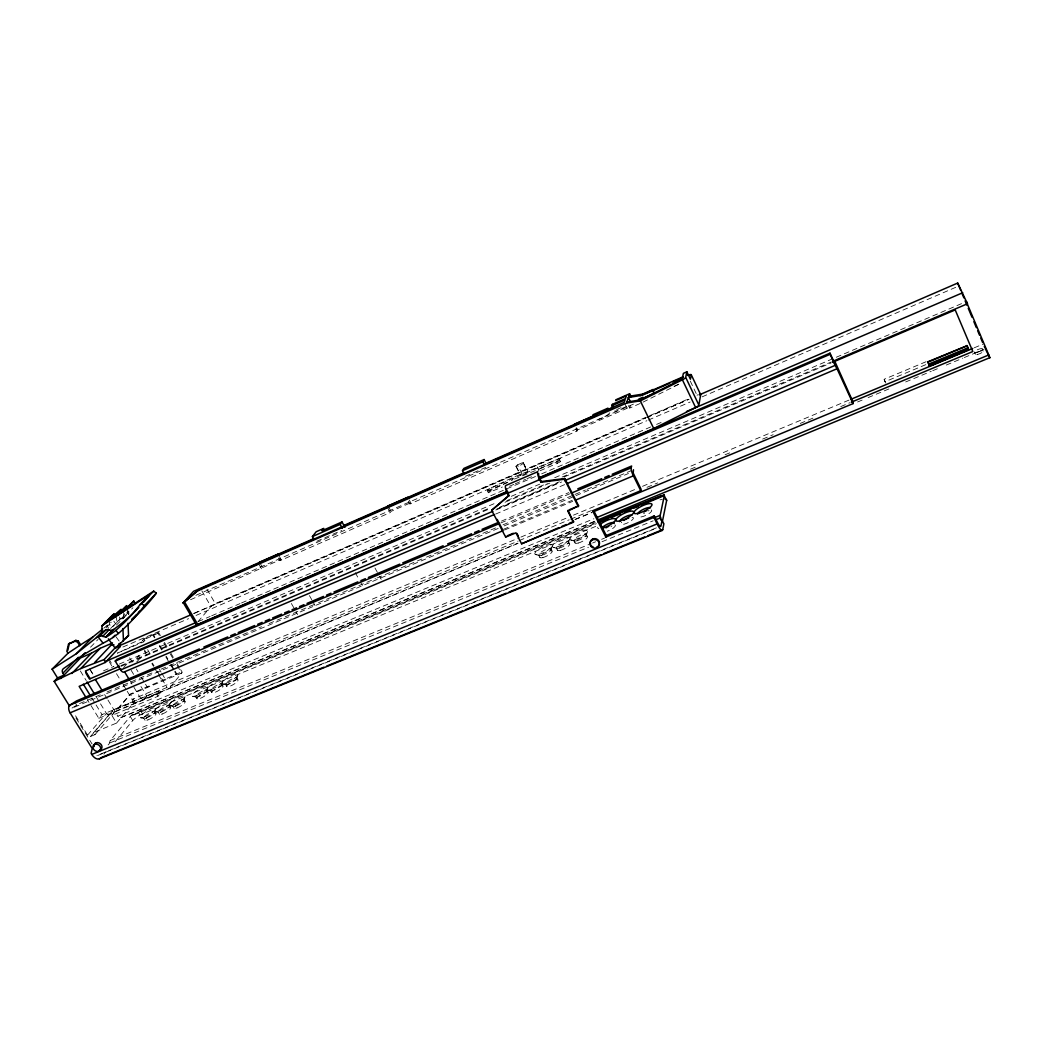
<?xml version="1.0" encoding="UTF-8"?>
<svg xmlns="http://www.w3.org/2000/svg" width="1042" height="1042" viewBox="0 0 1042 1042"><rect width="100%" height="100%" fill="white"/><g stroke="black" fill="none" stroke-linecap="round" stroke-linejoin="round"><path stroke-width="0.75" stroke-dasharray="5 3.75" d="M108.094 744.926A10.55 2.475 -31.7 0 0 109.123 743.832L110.218 740.484L130.263 716.492A10.173 2.345 -31.2 0 1 131.526 715.203L595.112 523.462M154.88 712.012L155.87 708.664M169.39 706.033L170.393 702.673M184.017 700.003L185.033 696.642M206.98 690.546L208.009 687.147M221.881 684.412L222.923 680.999M236.899 678.225L237.941 674.799M640.088 403.514L629.733 408.047L631.218 403.397M408.464 501.189L409.949 503.963L576.955 431.075L577.398 429.981L627.102 408.282L627.896 405.846L614.741 411.603L615.223 410.209M550.944 549.512L552.221 546.021M568.554 542.257L569.857 538.753M586.294 534.95L587.623 531.42M560.153 458.22L559.528 459.691L556.493 461.293L539.014 468.848L539.99 470.776L557.47 463.247L560.505 461.632L561.13 460.147L560.153 458.22L511.987 477.835L488.164 489.297L487.356 490.834L488.346 492.736L502.322 487.018M537.685 471.739L539.014 468.848M488.346 492.736L489.154 491.199L512.964 479.737L511.987 477.835M409.949 503.963L410.743 502.765L409.259 499.991M278.527 558.004L280.024 560.661L390.216 512.573L391.037 511.362L410.743 502.765M180.657 669.615L182.272 672.337L168.283 689.557M280.024 560.661L281.053 559.385L278.813 555.399M75.558 715.815L87.528 735.131L90.524 736.46L95.03 734.597L93.728 732.5L116.535 723.083L111.859 715.45L157.928 696.303L160.911 692.683L159.647 690.599L102.025 714.617L98.821 718.29L89.807 703.65M161.823 673.353L165.235 679.084L181.1 672.077L182.272 672.337M190.517 599.736L281.053 559.385M98.821 718.29L156.665 694.206L159.647 690.599M103.874 754.134L105.854 751.738M115.128 741.839L132.751 720.569A10.159 2.371 -31.2 0 1 139.98 714.968L598.473 525.259M116.535 723.083L134.744 701.553L130.224 694.102L165.235 679.084M158.775 632.859L142.663 640.296L143.588 641.846L117.355 653.152L144.903 640.452L143.978 638.902L157.642 632.689L158.775 632.859L160.403 635.581M197.915 621.787L210.94 606.496A3.855 0.781 -29.8 0 1 215.342 603.631L689.53 398.422M95.03 734.597L113.721 712.884L112.471 710.839L134.744 701.553M111.859 715.45L130.224 694.102M90.524 736.46L109.319 714.721L113.721 712.884M93.728 732.5L112.471 710.839M87.528 735.131L106.414 713.431L100.527 703.845M123.607 667.57L127.137 663.65M498.206 528.424L71.494 708.404L78.58 703.975L101.074 694.48M143.588 641.846L144.903 640.452M142.663 640.296L143.978 638.902M119.283 616.955L120.729 619.117L124.011 616.981L132.933 607.746M116.444 625.031L126.577 614.988L123.203 618.479M110.543 628.521L119.726 619.482L119.192 616.76M112.927 626.489L119.726 619.482M120.729 619.117L128.583 611.029M90.524 647.186L98.091 639.41M106.037 627.792L111.416 622.308M103.835 628.157L111.247 622.204M131.526 715.203A12.582 2.266 -15.8 0 0 134.014 714.838A10.173 2.358 -31.2 0 1 138.195 712.038L595.282 522.498M643.018 402.147L679.11 384.029M616.682 409.571L621.058 407.656M316.846 541.254L341.698 530.391M465.435 476.285L485.754 467.402M195.883 595.308L633.797 403.957M674.018 386.374L681.455 383.13M517.496 464.888L522.732 462.609L527.174 471.297A4.077 0.912 -27.2 0 1 526.197 473.172A4.077 0.912 -27.2 0 1 521.169 475.347A4.077 0.912 -27.2 0 1 521.951 473.563L517.496 464.888A4.077 0.899 -27.2 0 0 516.702 466.66A4.077 0.899 -27.2 0 0 521.742 464.458A4.077 0.899 -27.2 0 0 522.732 462.609M193.395 613.621L645.675 417.946M647.108 417.321L688.957 399.216M194.515 613.23L645.558 418.089M647.056 417.451L688.879 399.36M122.904 647.017L188.589 618.648M196.052 615.431L646.861 420.721M648.358 420.069L690.156 402.017M702.1 396.859L957.364 286.615M514.448 479.099L561.13 460.147M487.356 490.834L507.024 482.641M509.46 486.262L513.849 484.374M515.308 483.748L525.533 479.346M526.991 478.721L534.299 475.569M198.227 621.553L210.171 616.421M211.669 615.783L240.038 603.578M241.536 602.94L535.679 476.415M541.658 473.836L650.651 426.959M656.616 424.394L661.097 422.466M103.484 670.84L113.891 666.437M119.374 664.041L494.859 503.351M511.322 496.318L539.756 484.139M554.722 477.731L963.329 302.87M120.898 665.591L490.326 507.688M506.777 500.655L547.167 483.397M562.12 477.015L831.347 361.952M120.924 666.385L490.04 508.639M505.005 502.244L549.876 483.071M564.022 477.015L831.06 362.955M499.535 507.324L559.437 481.769M496.904 509.004L559.828 482.159M495.823 510.033L561.599 481.99M495.614 514.084L564.621 484.621M501.489 521.091L568.815 492.606M500.837 522.941L569.727 493.817M107.066 691.953L153.565 672.324M161.054 669.159L209.051 648.905M210.549 648.267L261.542 626.737M269.044 623.572L317.029 603.318M318.526 602.68L375.524 578.623M377.022 577.997L425.006 557.731M426.504 557.105L496.995 527.343M502.999 524.816L573.478 495.054M574.976 494.416L585.474 489.987M586.972 489.362L631.973 470.359M504.198 525.897L574.559 496.213M576.057 495.588L628.469 473.485M503.364 529.336L572.305 500.303M504.549 530.026L572.709 501.345M925.791 364.661L884.775 381.815L884.163 379.275L926.064 361.73M517.939 543.403L132.542 703.871A3.452 1.928 67.8 0 0 132.139 699.429L519.424 537.711M520.922 537.086L567.46 517.653M573.465 515.152L636.506 488.828M642.51 486.314L849.673 399.815M974.257 347.794L983.27 344.042M113.825 709.641L518.148 541.085M519.255 540.564L569.166 519.815M570.664 519.19L591.674 510.424M646.978 487.317L657.697 482.902M690.546 469.147L695.209 467.259M725.102 454.742L732.721 451.629M762.666 439.086L773.177 434.696M800.23 423.43L813.75 417.79M840.764 406.588L849.803 402.746M143.718 699L517.926 543.156M575.028 519.385L591.556 512.495M575.054 519.619L591.582 512.742M857.592 401.978L862.112 400.102M868.116 397.588L890.663 388.21M905.693 381.945L931.235 371.317M932.746 370.692L940.262 367.552M946.266 365.052L962.808 358.174M964.306 357.549L983.843 349.409M160.911 692.683L115.675 711.517L130.107 694.727L181.673 673.132L175.434 662.569M107.964 700.042L117.85 716.206L593.849 518.76M594.8 521.26L121.028 717.469A3.517 1.993 68.1 0 1 117.85 716.206M120.507 717.834L595.816 521.013M134.014 714.838L596.363 523.696M110.218 740.484L591.075 543.624M592.585 543.012L595.594 541.788M601.599 539.326L604.607 538.089M109.905 742.894L588.443 547.271M601.989 541.736L653.152 520.818M656.421 527.838L99.016 754.668A6.187 3.634 68.9 0 1 96.919 755.476M98.078 755.359L656.121 528.32M660.003 499.86L662.23 499.392M140.579 717.769L144.07 718.446M155.089 711.79L158.566 712.481M169.703 705.76L173.18 706.463M192.653 696.317L196.117 697.033M207.54 690.182L211.005 690.898M222.545 683.995L226.01 684.724M535.744 554.591L539.287 555.568M553.302 547.363L556.845 548.352M570.99 540.069L574.546 541.058M982.098 348.77L981.59 348.64A4.181 1.081 -22.4 0 0 975.299 350.972A4.181 1.081 -22.4 0 0 977.044 352.118A4.181 1.081 -22.4 0 0 982.254 349.083M106.414 713.431L109.319 714.721M116.144 636.962L119.596 641.703M106.909 625.695L108.655 628.274M113.825 621.149L115.571 623.741M122.018 610.612L125.457 615.731M75.923 717.938L92.048 743.949M75.076 702.582L77.004 705.694M87.346 699.664L88.987 702.321M80.351 670.97L86.225 680.556M96.32 696.994L99.68 702.477M91.826 698.023L95.226 703.545M96.072 704.939L102.025 714.617M89.612 668.703L93.519 675.112L89.521 668.795M104.604 694.571L107.118 698.674M130.263 716.492L132.751 720.569M140.527 710.67L142.311 713.601M108.746 658.857L113.435 666.58M143.835 718.303L145.046 720.283M109.11 661.527L112.406 666.945M116.509 673.705L122.266 683.187M123.099 684.542L126.382 689.947M127.202 691.302L132.139 699.429M138.195 712.038L139.98 714.968M158.332 712.337L159.53 714.33M131.201 670.371L133.636 674.395M140.957 686.496L146.648 695.913L144.551 698.401A5.874 3.217 67.7 0 1 139.328 696.199L132.764 685.362M154.815 711.491L156.013 713.47M130.302 681.299L131.943 684.008M156.665 694.206L157.928 696.303M129.599 657.854L132.946 663.402M136.307 668.951L137.974 671.725M141.321 677.287L144.682 682.836M145.515 684.216L147.183 686.991M144.551 650L146.114 652.605M152.406 663.09L154.034 665.799M157.277 671.204L167.02 687.459M144.33 651.068L146.831 655.249M151.845 663.598L153.526 666.385M154.359 667.779L157.694 673.353M158.54 674.747L161.875 680.309M172.933 706.333L174.131 708.339M169.312 705.525L170.51 707.505M183.926 699.495L185.111 701.5M126.525 608.997L129.521 613.985M127.358 611.706L128.882 614.246M127.15 611.993L128.674 614.533M147.625 649.648L151.025 655.366M159.322 669.172L161.054 672.116M164.454 642.393L167.697 647.837M170.927 653.282L173.363 657.372M176.606 662.816L179.849 668.261M157.642 632.689L159.257 635.399M163.815 643.148L166.538 647.629M170.315 654.05L172.751 658.14M195.727 696.681L197.055 698.908M153.291 634.565L154.919 637.274M159.765 645.415L162.2 649.479M166.238 656.265L167.853 658.974M171.096 664.405L174.327 669.824M175.147 671.191L176.762 673.9M152.835 635.073L154.45 637.795M159.309 645.936L161.731 650.013M165.782 656.799L169.833 663.585M170.641 664.939L173.884 670.371M174.691 671.725L176.319 674.448M210.601 690.559L211.8 692.591M206.993 690.26A6.499 1.576 -30.8 0 1 198.905 696.46A6.499 1.576 -30.8 0 1 198.201 693.712A6.499 1.576 -30.8 0 1 206.993 690.26L208.179 692.266A6.499 1.589 -30.8 0 1 200.103 698.479A6.499 1.589 -30.8 0 1 199.387 695.717A6.499 1.589 -30.8 0 1 208.179 692.266M225.58 684.399L226.778 686.431M221.881 684.125A6.513 1.589 -30.7 0 1 213.831 690.325A6.513 1.589 -30.7 0 1 213.024 687.603A6.513 1.589 -30.7 0 1 221.881 684.125L223.079 686.144A6.513 1.602 -30.7 0 1 215.03 692.357A6.513 1.602 -30.7 0 1 214.209 689.622A6.513 1.602 -30.7 0 1 223.079 686.144M236.886 677.938A6.526 1.602 -30.5 0 1 228.875 684.138A6.526 1.602 -30.5 0 1 227.951 681.455A6.526 1.602 -30.5 0 1 236.886 677.938L238.084 679.97A6.513 1.615 -30.5 0 1 230.074 686.183A6.513 1.615 -30.5 0 1 229.149 683.474A6.513 1.615 -30.5 0 1 238.084 679.97M201.809 590.814L210.94 606.496M206.993 589.277L215.342 603.631M259.549 562.185L262.558 567.473M259.237 564.79L261.49 568.763M291.369 603.5L295.29 610.404M296.071 611.784L297.647 614.546M309.435 595.594L311.779 599.762M312.561 601.143L315.687 606.691M355.257 572.644L359.151 579.691M359.933 581.097L363.046 586.737M374.977 567.994L378.871 575.08M379.64 576.5L381.203 579.339M388.067 505.865L391.037 511.362M387.233 507.063L390.216 512.573M489.935 490.014L490.925 491.928M488.164 489.297L489.154 491.199M538.701 555.217L539.86 557.457M550.944 548.847L552.104 551.088M516.077 466.204L520.531 474.878M516.05 466.516L520.518 475.204M556.233 548.001L557.392 550.254M568.515 541.606L569.674 543.859M523.292 462.765L527.747 471.453M523.279 463.078L527.721 471.765M537.242 466.92L538.219 468.835M573.895 540.72L575.054 542.986M586.242 534.299L587.388 536.578M559.528 459.691L560.505 461.632M556.493 461.293L557.47 463.247M576.239 427.65L577.398 429.981M575.783 428.744L576.955 431.075M628.573 405.664L629.733 408.047M624.796 403.541L627.102 408.282M690.286 381.085L696.317 393.785M884.163 379.275L885.83 383.052M974.504 352.118L975.429 354.306M982.228 348.901L983.153 351.102M109.032 620.563L110.387 627.453M115.975 616.004L117.577 624.301M123.477 614.194L124.011 616.981M649.023 510.411A7.086 1.98 -26 0 1 648.306 510.971M644.607 513.12A7.086 1.98 -26 0 1 643.591 513.563M611.836 525.976A7.02 1.954 -26.5 0 1 611.016 526.536M632.038 517.34A7.047 1.98 -26.3 0 1 628.938 522.198A7.047 1.98 -26.3 0 1 620.758 523.527M621.279 522.641A7.047 1.98 -26.3 0 1 621.748 522.12M614.962 524.921A7.007 1.967 -26.5 0 1 613.712 527.721A7.007 1.967 -26.5 0 1 607.33 531.212M651.276 509.981A7.086 1.993 -26 0 1 645.753 515.438A7.086 1.993 -26 0 1 639.098 515.647M598.811 528.607A9.912 2.748 -26.5 0 1 597.756 527.239M609.844 412.749A8.349 1.784 -26.4 0 1 601.586 418.168A8.349 1.784 -26.4 0 1 594.956 419.249M696.994 395.192A4.311 0.977 -25.5 0 1 698.179 394.723M140.149 658.166L137.049 661.644L135.629 659.286L138.729 655.809L140.149 658.166M539.222 554.227A9.756 2.67 -27.2 0 0 552.325 545.513A9.756 2.67 -27.2 0 0 539.17 549.095A9.756 2.67 -27.2 0 0 539.222 554.227M556.845 546.959A9.795 2.696 -27 0 0 569.935 538.245A9.795 2.696 -27 0 0 556.597 541.892A9.795 2.696 -27 0 0 556.845 546.959M574.624 539.652A9.847 2.709 -26.8 0 0 587.688 530.912A9.847 2.709 -26.8 0 0 574.181 534.637A9.847 2.709 -26.8 0 0 574.624 539.652M211.539 689.348A9.196 2.24 -30.6 0 0 222.91 680.595A9.196 2.24 -30.6 0 0 210.38 685.545A9.196 2.24 -30.6 0 0 211.539 689.348M196.586 695.509A9.183 2.214 -30.8 0 0 208.009 686.743A9.183 2.214 -30.8 0 0 195.583 691.654A9.183 2.214 -30.8 0 0 196.586 695.509M578.245 543.051A6.955 1.941 -26.8 0 0 587.506 536.864A6.955 1.941 -26.8 0 0 577.945 539.456A6.955 1.941 -26.8 0 0 578.245 543.051M147.912 719.918A6.46 1.537 -31.2 0 0 156.118 713.692A6.46 1.537 -31.2 0 0 147.573 717.039A6.46 1.537 -31.2 0 0 147.912 719.918M162.461 713.939A6.473 1.55 -31.1 0 0 170.627 707.726A6.473 1.55 -31.1 0 0 162.005 711.1A6.473 1.55 -31.1 0 0 162.461 713.939M177.101 707.935A6.486 1.563 -31 0 0 185.242 701.709A6.486 1.563 -31 0 0 176.554 705.121A6.486 1.563 -31 0 0 177.101 707.935M542.908 557.561A6.903 1.915 -27.2 0 0 552.182 551.387A6.903 1.915 -27.2 0 0 542.869 553.901A6.903 1.915 -27.2 0 0 542.908 557.561M560.505 550.332A6.929 1.928 -27 0 0 569.766 544.158A6.929 1.928 -27 0 0 560.336 546.711A6.929 1.928 -27 0 0 560.505 550.332M146.714 717.925A6.46 1.524 -31.2 0 0 154.919 711.712A6.46 1.524 -31.2 0 0 146.375 715.072A6.46 1.524 -31.2 0 0 146.714 717.925M144.33 717.026A9.144 2.136 -31.2 0 0 155.922 708.247A9.144 2.136 -31.2 0 0 143.835 713.015A9.144 2.136 -31.2 0 0 144.33 717.026M161.249 711.947A6.473 1.537 -31.1 0 0 169.429 705.734A6.473 1.537 -31.1 0 0 160.807 709.12A6.473 1.537 -31.1 0 0 161.249 711.947M158.892 711.035A9.157 2.162 -31.1 0 0 170.432 702.256A9.157 2.162 -31.1 0 0 158.254 707.062A9.157 2.162 -31.1 0 0 158.892 711.035M175.903 705.929A6.486 1.55 -31 0 0 184.043 699.716A6.486 1.55 -31 0 0 175.356 703.129A6.486 1.55 -31 0 0 175.903 705.929M173.558 704.991A9.17 2.175 -30.9 0 0 185.059 696.225A9.17 2.175 -30.9 0 0 172.777 701.071A9.17 2.175 -30.9 0 0 173.558 704.991M226.596 683.148A9.209 2.253 -30.5 0 0 237.928 674.395A9.209 2.253 -30.5 0 0 225.293 679.384A9.209 2.253 -30.5 0 0 226.596 683.148M577.086 540.772A6.968 1.928 -26.8 0 0 586.346 534.585A6.968 1.928 -26.8 0 0 576.786 537.203A6.968 1.928 -26.8 0 0 577.086 540.772M559.346 548.066A6.929 1.915 -27 0 0 568.619 541.892A6.929 1.915 -27 0 0 559.176 544.458A6.929 1.915 -27 0 0 559.346 548.066M541.749 555.308A6.903 1.902 -27.2 0 0 551.023 549.147A6.903 1.902 -27.2 0 0 541.71 551.661A6.903 1.902 -27.2 0 0 541.749 555.308M977.24 354.488A4.181 1.094 -22.4 0 0 983.179 351.271A4.181 1.094 -22.4 0 0 977.461 352.365A4.181 1.094 -22.4 0 0 977.24 354.488"/><path stroke-width="1.5" d="M69.567 706.163L54.171 681.338L57.518 677.912L52.1 669.159L76.353 653.712L96.489 637.561L101.738 632.181L106.18 629.746A4.142 3.465 38.9 0 1 109.045 629.837A5.236 4.376 39.1 0 0 113.552 629.485A254.092 210.067 48.6 0 0 138.807 607.46M101.738 632.26L102.038 625.721L112.796 614.832L114.307 613.829L105.164 623.103L121.159 609.323L112.08 618.557L115.975 616.004L126.837 605.584L117.824 614.78L122.943 611.42L133.78 601.013L135.278 603.539M539.938 477.718L830.018 353.147L835.215 364.687L834.824 361.327L852.812 401.496L853.059 403.606L837.039 368.738L567.616 483.345M687.616 375.446A4.324 0.925 -25.7 0 1 691.289 374.846L700.68 394.671L698.869 405.077L685.688 377.347L686.886 371.812L683.396 373.349L682.119 379.067L640.856 399.789L626.828 402.108L628.352 397.51L642.224 395.257L652.722 390.659L653.047 389.526L642.575 394.123L628.73 396.364L629.589 393.772L615.965 399.75L615.679 400.597L626.385 395.882L625.474 398.591L612.357 404.361L611.862 405.729L613.009 408.073M647.668 535.757L662.738 529.636L663.897 523.735L661.527 519.958A11.696 3.373 -25.7 0 1 660.524 518.499L660.211 515.334L664.275 495.732A11.201 3.087 -25.9 0 0 664.132 494.911L598.121 522.211M664.275 495.732L666.633 500.551L662.295 522.094A11.683 3.4 -25.7 0 0 662.256 522.498M691.289 374.846L690.403 379.223L686.886 371.812M662.126 520.14L660.941 526.002A7.073 1.498 67.5 0 1 657.424 522.42L654.22 515.907L606.275 535.549L605.832 537.073L653.894 517.392L654.22 515.907M68.017 653.191L80.612 644.829L78.332 641.104L75.845 640.374L68.538 644.073L66.857 651.302L68.017 653.191L52.1 669.159M67.73 650.429L69.41 643.201M605.832 537.073L592.585 510.762L640.726 490.704L641.091 489.271L633.21 473.055L633.471 469.734M636.923 400.896L654.05 393.407L653.047 389.526M640.726 490.704L633.393 475.803A6.669 1.42 67.1 0 1 631.126 467.858L631.634 466.021L612.188 474.253M596.649 547.805L596.871 547.024A4.702 4.337 16.9 0 0 599.241 541.723A4.702 4.337 16.9 0 0 593.732 538.727A4.702 4.337 16.9 0 0 590.228 543.416M507.207 491.459L197.72 624.379L184.577 601.989L197.446 590.983L626.698 403.02L640.543 400.818L640.856 399.789M642.224 395.257L642.575 394.123M592.572 539.769L592.82 539.001M626.698 403.02L627.024 402.017M628.534 397.432L628.912 396.286M491.668 510.306L509.134 495.341L491.668 510.306L505.657 537.112L515.894 532.827L521.586 543.794L573.465 522.211L567.799 511.075L578.61 505.891L564.751 478.512L541.332 481.547L541.019 482.277L564.464 479.242L564.751 478.512M573.465 522.211L568.085 510.306L567.799 511.075M574.038 425.227L574.494 424.146L624.21 402.355L625.018 399.959L611.862 405.729M521.586 543.794L558.942 527.591M505.657 537.112L506.021 536.317M463.964 473.485L462.505 470.697L482.837 461.775L484.1 459.535L486.288 463.742M462.505 470.697L463.859 468.431L484.1 459.535M406.979 498.415L407.774 497.229L388.067 505.865L387.233 507.063M313.902 539.235L312.418 536.565L340.2 524.373L342.01 521.951L344.967 527.317M312.418 536.565L316.195 531.733L323.775 528.398L321.939 530.769L342.01 521.951M277.016 555.347L278.058 554.07L259.549 562.185L258.481 563.462M98.925 751.23L100.201 749.706A4.181 3.4 35.8 0 1 99.654 749.875M94.666 744.366L95.955 742.855M197.446 590.983L198.579 589.707L260.526 562.537M183.913 602.537L183.118 602.966A3.986 0.755 -29.8 0 1 183.314 602.706L193.552 591.322L314.111 538.493M131.8 619.495L136.671 614.376M129.482 679.944L124.558 671.816A4.442 2.462 66.9 0 1 120.638 669.967L115.245 661.084L116.769 659.43L507.037 491.85M100.201 758.368A9.886 5.809 68.9 0 1 91.761 754.434L91.11 753.379L92.204 748.495L70.075 712.845A5.822 3.452 67.5 0 1 69.553 705.291L76.652 700.875L199.322 648.958M90.159 678.72L85.431 670.996L105.424 662.399L120.338 646.418L119.114 643.604M108.342 638.837L115.31 648.385L120.455 642.888M115.31 648.385L128.544 635.542L128.036 623.285M54.171 681.338L80.781 668.56L104.174 659.534L115.909 647.017M94.601 662.608L111.286 644.998L114.021 644.868M138.234 612.735L139.784 611.094M57.518 677.912L64.057 675.086L62.898 673.197A4.194 3.452 38.6 0 1 63.484 668.599L82.969 654.949L103.08 643.161A320.571 166.433 53.1 0 0 112.823 637.535L115.05 635.19M112.823 637.535A319.92 166.108 53.1 0 0 118.384 633.484A262.688 216.189 48.4 0 0 144.408 605.663L156.326 593.159L153.708 591.14L125.626 609.453L133.78 601.013M80.781 668.56L100.162 648.332L112.51 642.979L110.465 645.141L111.286 644.998M96.489 637.626L100.761 635.815L105.828 637.157A6.356 3.36 47.3 0 0 106.362 636.936A314.762 163.412 53.1 0 0 115.883 630.319A258.416 212.672 48.4 0 0 139.954 604.764L150.282 594.018L102.038 625.721M139.954 604.764L153.708 591.14M105.828 637.157L112.849 629.876M106.362 636.936L113.552 629.485M71.833 673.523L91.422 653.217L100.162 648.332M102.637 636.441L109.045 629.837M82.969 654.949L85.118 652.735M60.736 678.511L80.481 657.958L91.422 653.217M62.898 673.197L78.424 657.294M99.758 636.011L106.037 629.811M76.353 653.712L92.712 637.105L102.598 629.16M68.538 644.073L74.985 641.234L77.473 641.976L78.332 641.104M74.985 641.234L75.845 640.374M125.079 638.694L128.544 635.542M183.118 602.966L198.579 589.707M131.761 619.599L132.503 618.974A257.569 213.115 48.6 0 0 156.326 593.159M80.612 644.829L92.712 637.105M640.543 400.818L682.406 379.809A4.428 0.938 -25.7 0 0 685.493 377.712M538.597 477.978L653.725 428.522L695.639 407.565A4.402 1.029 -25.5 0 0 698.674 405.455M343.873 525.455L464.432 472.625M485.259 463.495L593.914 415.875M607.304 410.014L613.256 407.409M640.048 395.66L683.213 376.748M263.509 561.234L272.431 557.327M275.414 556.024L395.947 503.221M398.917 501.918L578.974 423.026M581.957 421.723L586.425 419.77M589.394 418.467L593.862 416.513M653.386 390.437L669.759 383.261M672.728 381.958L683.148 377.399M638.707 399.125L642.979 397.249M118.827 645.975L190.035 615.171M699.325 394.84L957.715 283.046L967.445 303.769L832.832 361.3M118.241 647.329L120.338 646.418M105.659 661.383L195.245 622.842M686.483 411.538L962.717 292.724M115.245 661.084L508.6 492.28M538.506 479.437L830.161 354.28L830.018 353.147M507.402 493.452L539.652 479.607A6.604 1.771 66.8 0 1 537.685 471.739L505.539 485.598A6.552 1.902 66.8 0 0 507.402 493.452L508.77 496.083M119.491 666.177L89.482 679.006L86.59 674.278A3.556 2.045 66.6 0 1 85.796 672.22M832.558 362.316L955.214 309.917L972.811 351.532L851.262 402.199M120.716 668.612L79.14 686.352L85.704 696.994M120.638 669.967L492.84 511.309M564.582 480.714L835.137 365.377L837.039 368.855M124.558 671.816L494.273 514.54M203.802 647.056L227.742 636.936M230.725 635.672L235.218 633.77M238.214 632.507L254.665 625.539M257.661 624.275L262.141 622.374M265.137 621.11L269.631 619.208M272.613 617.945L281.587 614.142M284.583 612.878L289.077 610.977M292.06 609.713L296.553 607.812M299.549 606.548L304.03 604.647M307.025 603.383L323.476 596.415M326.472 595.151L330.952 593.25M333.948 591.986L357.888 581.866M360.871 580.589L365.364 578.701M368.36 577.424L399.776 564.139M402.759 562.875L443.15 545.774M447.643 543.885L471.57 533.751M474.566 532.488L479.06 530.586M482.042 529.323L498.506 522.355M577.789 488.802L601.716 478.682M604.712 477.418L609.205 475.517M69.553 705.291L499.339 523.579M571.224 493.192L631.126 467.858M70.075 712.845L503.065 530.652L497.19 519.398M575.679 500.095L633.393 475.803M507.48 535.705L513.328 533.257M569.401 509.759L578.61 505.891M967.054 345.749L927.901 362.134L929.581 366.016L968.708 349.669L967.054 345.749L927.797 361.821L929.829 366.002M928.904 364.01L967.849 347.82L966.898 345.462M929.203 364.934L968.096 348.679M929.581 366.016L968.708 349.669M929.477 365.69L968.565 349.37M851.171 399.19L972.759 348.419M593.067 511.869L853.059 403.606M561.899 526.353L566.34 524.517M569.297 523.279L573.738 521.43M596.845 517.522L988.754 354.957L989.9 357.823L985.25 348.575M599.306 519.398L989.809 357.68M598.277 521.26L660.55 495.94A11.201 3.1 -25.9 0 1 663.402 495.679M599.358 522.446L608.372 518.721M611.367 517.483L620.381 513.758M624.887 511.896L630.892 509.421M633.888 508.17L638.394 506.308M641.39 505.07L663.91 495.758M654.194 517.796L660.211 515.334M656.173 519.58L660.68 517.744M91.761 754.434L657.111 523.918A11.319 2.384 67.5 0 0 662.738 529.636M100.905 757.716L323.828 667.219M326.836 665.994L462.401 610.964M465.409 609.739L506.086 593.237M509.095 592.012L600.973 554.709M603.995 553.484L644.659 536.982M99.407 758.823L662.256 530.404M141.725 603.605L144.408 605.663M97.987 636.766L103.08 643.161M115.883 630.319L118.384 633.484M87.072 681.937L94.64 694.259M83.321 684.19L90.12 695.248M77.473 641.976L79.752 645.701M95.382 679.501L102.09 690.455M183.314 602.706L195.115 622.79M957.715 283.046L958.002 283.906M340.2 524.373L342.427 528.411M482.837 461.775L484.296 464.589M516.949 533.413L518.382 536.148M967.445 303.769L966.325 301.594L988.754 354.957M539.652 479.607L541.019 482.277M541.332 481.547L539.977 478.877A4.363 1.172 66.8 0 1 538.688 473.68M564.464 479.242L578.336 506.659M593.758 510.684L606.275 535.549M660.524 518.499L661.696 520.896M653.894 517.392L657.111 523.918M612.357 404.361L613.504 406.693M640.296 400.883L653.725 428.522M629.589 393.772L631.009 396.689M628.352 397.51L630.644 402.225M652.722 390.659L654.05 393.407M682.406 379.809L695.639 407.565M830.161 354.28L835.137 365.377M984.742 347.468L984.286 346.413M104.174 659.534L105.424 662.399M960.737 290.431L958.184 284.349M961.987 293.414L963.863 297.882M965.113 300.864L966.989 305.332M968.239 308.302L972.004 317.237M973.879 321.704L976.38 327.657M977.63 330.64L979.506 335.107M980.756 338.077L982.645 342.544M122.917 628.587L123.451 640.999M619.586 521.586A7.047 1.967 -26.3 0 1 624.614 517.106A7.047 1.967 -26.3 0 1 631.908 515.178M600.075 524.491A9.912 2.748 -26.5 0 1 612.383 518.669A9.912 2.748 -26.5 0 1 613.816 522.172A9.912 2.748 -26.5 0 1 601.651 528.372M601.794 528.229A7.02 1.954 -26.5 0 1 609.101 523.397A7.02 1.954 -26.5 0 1 614.194 523.462M94.418 744.314A4.181 3.4 35.8 0 1 100.319 743.714A4.181 3.4 35.8 0 1 100.683 749.458M94.275 746.515A4.181 3.4 35.8 0 1 94.236 744.822M593.315 547.063A4.702 4.337 16.9 0 1 592.025 546.373M591.478 545.891A4.702 4.337 16.9 0 1 590.645 544.732M664.132 494.911A13.872 2.957 -19.8 0 1 664.093 495.393M665.148 499.144A11.201 3.126 -25.9 0 1 666.633 500.551M643.891 511.935A7.086 1.993 -26 0 1 644.881 511.44M645.884 510.997A7.086 1.993 -26 0 1 646.874 510.619M623.911 520.466A7.047 1.98 -26.3 0 1 624.809 519.919M625.76 519.398A7.047 1.98 -26.3 0 1 626.75 518.903M627.74 518.473A7.047 1.98 -26.3 0 1 628.73 518.095M605.923 527.864A7.007 1.967 -26.5 0 1 606.822 527.317M607.773 526.796A7.007 1.967 -26.5 0 1 608.762 526.314M507.767 492.71A4.324 1.25 66.8 0 1 507.467 492.098M506.959 490.847A4.324 1.25 66.8 0 1 506.49 489.076M637.756 514.097A7.086 1.98 -26 0 1 643.24 509.382A7.086 1.98 -26 0 1 650.442 507.858M149.371 595.19A254.092 210.067 48.6 0 1 143.731 602.015M197.72 624.379A3.973 0.821 -30 0 1 195.909 624.132M600.752 413.427A8.362 1.758 -26.4 0 0 607.942 408.177L593.041 414.716A8.362 1.758 -26.4 0 0 595.138 415.498M597.144 414.924A8.362 1.758 -26.4 0 1 596.076 415.263M699.677 394.345A4.311 0.977 -25.5 0 1 700.68 394.671M201.288 589.251A3.868 0.729 -29.7 0 1 201.601 588.977M202.89 588.053A3.868 0.729 -29.7 0 1 203.919 587.441M204.44 587.154A3.868 0.729 -29.7 0 1 205.469 586.659M620.693 520.674A9.964 2.761 -26.3 0 0 633.731 511.922A9.964 2.761 -26.3 0 0 619.756 515.816A9.964 2.761 -26.3 0 0 620.693 520.674M638.98 513.133A10.016 2.787 -26.1 0 0 652.005 504.38A10.016 2.787 -26.1 0 0 637.847 508.34A10.016 2.787 -26.1 0 0 638.98 513.133M93.116 748.403A4.181 3.4 35.8 0 0 99.837 750.644A4.181 3.4 35.8 0 0 97.427 744.34A4.181 3.4 35.8 0 0 93.116 748.403M591.075 546.477A4.702 4.337 16.9 0 0 599.033 545.409A4.702 4.337 16.9 0 0 593.745 539.456A4.702 4.337 16.9 0 0 591.075 546.477"/></g></svg>
